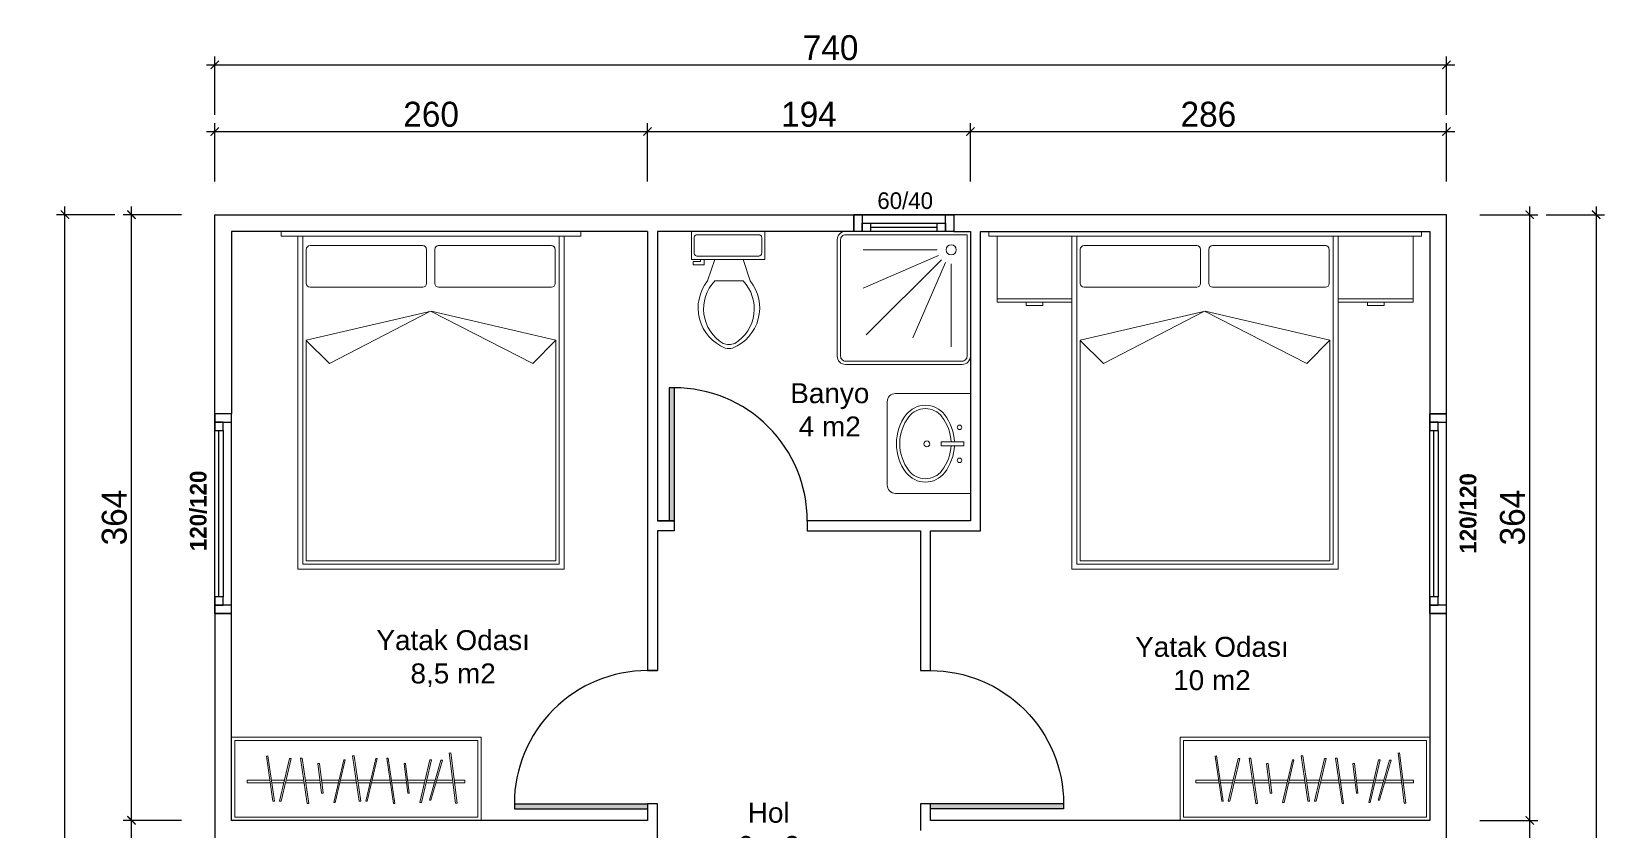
# Model space of a CAD drawing. Header units: inches. Extents: x 321 to 21697, y 7 to 6462.
# Drawn here: x 11832 to 12777, y 4565 to 5045 of the extents above; entities that cross this region are included whole.
import ezdxf

# ---------------------------------------------------------------- set-up
doc = ezdxf.new("R2010")
doc.units = ezdxf.units.IN
doc.header["$MEASUREMENT"] = 0
doc.layers.add('Kapı', color=154, linetype='Continuous', true_color=0x0c4697)
doc.layers.add('Pencere', color=141, linetype='Continuous')
doc.layers.add('tefris', color=8, linetype='Continuous', lineweight=5)
doc.styles.add('DIŞ ÖLÇÜ', font='FRAMDCN.TTF', dxfattribs={"height": 15})
doc.styles.get("Standard").update_dxf_attribs({"font": 'arial.ttf'})
doc.dimstyles.new('YAZI STİLİ', dxfattribs={"dimscale": 0.5, "dimtxt": 15, "dimasz": 10, "dimexe": 10, "dimexo": 10, "dimgap": 5, "dimtad": 1, "dimdec": 0, "dimtxsty": 'DIŞ ÖLÇÜ', "dimblk": 'ARCHTICK', "dimcen": 2.5, "dimdle": 10, "dimadec": 0, "dimazin": 0, "dimtfac": 1, "dimtdec": 0, "dimtix": 1, "dimtmove": 0, "dimatfit": 3, "dimldrblk": 'ARCHTICK', "dimfxl": 60, "dimfxlon": 1, "dimlwd": -1, "dimlwe": -1, "dimarcsym": 0})

# ---------------------------------------------------------------- blocks, each defined once
blk = doc.blocks.new('_ArchTick')
at = {"color": 0, "linetype": 'ByBlock', "const_width": 0.15}
blk.add_lwpolyline([(-0.5, -0.5), (0.5, 0.5)], dxfattribs=at)
blk = doc.blocks.new('*D460')
at = {"color": 0, "transparency": 16777216}
for p, q in [((11937.11, 4984.57), (12207.11, 4984.57)), ((11942.11, 4954.57), (11942.11, 4989.57)), ((12202.11, 4954.57), (12202.11, 4989.57))]:
    blk.add_line(p, q, dxfattribs=at)
at = {"layer": 'Defpoints', "color": 0, "transparency": 16777216}
for p in [(12202.11, 4984.57), (11942.11, 4934.57), (12202.11, 4924.57)]:
    blk.add_point(p, dxfattribs=at)
at = {"color": 0, "transparency": 16777216, "xscale": 5, "yscale": 5, "zscale": 5, "rotation": 180}
blk.add_blockref('_ArchTick', (11942.11, 4984.57), dxfattribs=at)
at = {"color": 0, "transparency": 16777216, "xscale": 5, "yscale": 5, "zscale": 5}
blk.add_blockref('_ArchTick', (12202.11, 4984.57), dxfattribs=at)
at = {"color": 0, "transparency": 16777216, "insert": (12072.11, 4994.85), "char_height": 15, "attachment_point": 5, "style": 'DIŞ ÖLÇÜ'}
blk.add_mtext('260', dxfattribs=at)
blk = doc.blocks.new('*D585')
at = {"color": 0, "transparency": 16777216}
for p, q in [((12197.11, 4984.57), (12401.11, 4984.57)), ((12202.11, 4954.57), (12202.11, 4989.57)), ((12396.11, 4954.57), (12396.11, 4989.57))]:
    blk.add_line(p, q, dxfattribs=at)
at = {"layer": 'Defpoints', "color": 0, "transparency": 16777216}
for p in [(12396.11, 4984.57), (12202.11, 4924.57), (12396.11, 4924.57)]:
    blk.add_point(p, dxfattribs=at)
at = {"color": 0, "transparency": 16777216, "xscale": 5, "yscale": 5, "zscale": 5, "rotation": 180}
blk.add_blockref('_ArchTick', (12202.11, 4984.57), dxfattribs=at)
at = {"color": 0, "transparency": 16777216, "xscale": 5, "yscale": 5, "zscale": 5}
blk.add_blockref('_ArchTick', (12396.11, 4984.57), dxfattribs=at)
at = {"color": 0, "transparency": 16777216, "insert": (12299.11, 4994.85), "char_height": 15, "attachment_point": 5, "style": 'DIŞ ÖLÇÜ'}
blk.add_mtext('194', dxfattribs=at)
blk = doc.blocks.new('*D586')
at = {"color": 0, "transparency": 16777216}
for p, q in [((12391.11, 4984.57), (12687.11, 4984.57)), ((12396.11, 4954.57), (12396.11, 4989.57)), ((12682.11, 4954.57), (12682.11, 4989.57))]:
    blk.add_line(p, q, dxfattribs=at)
at = {"layer": 'Defpoints', "color": 0, "transparency": 16777216}
for p in [(12682.11, 4984.57), (12682.11, 4934.57), (12396.11, 4924.57)]:
    blk.add_point(p, dxfattribs=at)
at = {"color": 0, "transparency": 16777216, "xscale": 5, "yscale": 5, "zscale": 5, "rotation": 180}
blk.add_blockref('_ArchTick', (12396.11, 4984.57), dxfattribs=at)
at = {"color": 0, "transparency": 16777216, "xscale": 5, "yscale": 5, "zscale": 5}
blk.add_blockref('_ArchTick', (12682.11, 4984.57), dxfattribs=at)
at = {"color": 0, "transparency": 16777216, "insert": (12539.11, 4994.85), "char_height": 15, "attachment_point": 5, "style": 'DIŞ ÖLÇÜ'}
blk.add_mtext('286', dxfattribs=at)
blk = doc.blocks.new('*D480')
at = {"color": 0, "transparency": 16777216}
for p, q in [((12702.11, 4934.57), (12737.11, 4934.57)), ((12732.11, 4939.57), (12732.11, 4565.57)), ((12702.11, 4570.57), (12737.11, 4570.57))]:
    blk.add_line(p, q, dxfattribs=at)
at = {"layer": 'Defpoints', "color": 0, "transparency": 16777216}
for p in [(12682.11, 4934.57), (12672.11, 4570.57), (12732.11, 4570.57)]:
    blk.add_point(p, dxfattribs=at)
at = {"color": 0, "transparency": 16777216, "xscale": 5, "yscale": 5, "zscale": 5}
for p, rotation in [((12732.11, 4934.57), 90), ((12732.11, 4570.57), 270)]:
    blk.add_blockref('_ArchTick', p, dxfattribs=dict(at, rotation=rotation))
at = {"color": 0, "transparency": 16777216, "insert": (12721.83, 4752.57), "char_height": 15, "attachment_point": 5, "rotation": 90, "style": 'DIŞ ÖLÇÜ'}
blk.add_mtext('364', dxfattribs=at)
blk = doc.blocks.new('*D593')
at = {"color": 0, "transparency": 16777216}
for p, q in [((12732.11, 4575.57), (12732.11, 3985.57)), ((12702.11, 4570.57), (12737.11, 4570.57)), ((12702.11, 3990.57), (12737.11, 3990.57))]:
    blk.add_line(p, q, dxfattribs=at)
at = {"layer": 'Defpoints', "color": 0, "transparency": 16777216}
for p in [(12672.11, 4570.57), (12682.11, 3990.57), (12732.11, 3990.57)]:
    blk.add_point(p, dxfattribs=at)
at = {"color": 0, "transparency": 16777216, "xscale": 5, "yscale": 5, "zscale": 5}
for p, rotation in [((12732.11, 4570.57), 90), ((12732.11, 3990.57), 270)]:
    blk.add_blockref('_ArchTick', p, dxfattribs=dict(at, rotation=rotation))
at = {"color": 0, "transparency": 16777216, "insert": (12721.83, 4280.57), "char_height": 15, "attachment_point": 5, "rotation": 90, "style": 'DIŞ ÖLÇÜ'}
blk.add_mtext('580', dxfattribs=at)
blk = doc.blocks.new('*D482')
at = {"color": 0, "transparency": 16777216}
for p, q in [((11892.11, 4237.82), (11892.11, 4575.57)), ((11922.11, 4570.57), (11887.11, 4570.57)), ((11922.11, 4242.82), (11887.11, 4242.82))]:
    blk.add_line(p, q, dxfattribs=at)
at = {"layer": 'Defpoints', "color": 0, "transparency": 16777216}
for p in [(11892.11, 4570.57), (11952.11, 4570.57), (11942.11, 4242.82)]:
    blk.add_point(p, dxfattribs=at)
at = {"color": 0, "transparency": 16777216, "xscale": 5, "yscale": 5, "zscale": 5}
for p, rotation in [((11892.11, 4570.57), 90), ((11892.11, 4242.82), 270)]:
    blk.add_blockref('_ArchTick', p, dxfattribs=dict(at, rotation=rotation))
at = {"color": 0, "transparency": 16777216, "insert": (11881.83, 4406.7), "char_height": 15, "attachment_point": 5, "rotation": 90, "style": 'DIŞ ÖLÇÜ'}
blk.add_mtext('328', dxfattribs=at)
blk = doc.blocks.new('*D483')
at = {"color": 0, "transparency": 16777216}
for p, q in [((11922.11, 4934.57), (11887.11, 4934.57)), ((11892.11, 4565.57), (11892.11, 4939.57)), ((11922.11, 4570.57), (11887.11, 4570.57))]:
    blk.add_line(p, q, dxfattribs=at)
at = {"layer": 'Defpoints', "color": 0, "transparency": 16777216}
for p in [(11892.11, 4934.57), (11942.11, 4934.57), (11952.11, 4570.57)]:
    blk.add_point(p, dxfattribs=at)
at = {"color": 0, "transparency": 16777216, "xscale": 5, "yscale": 5, "zscale": 5}
for p, rotation in [((11892.11, 4934.57), 90), ((11892.11, 4570.57), 270)]:
    blk.add_blockref('_ArchTick', p, dxfattribs=dict(at, rotation=rotation))
at = {"color": 0, "transparency": 16777216, "insert": (11881.83, 4752.57), "char_height": 15, "attachment_point": 5, "rotation": 90, "style": 'DIŞ ÖLÇÜ'}
blk.add_mtext('364', dxfattribs=at)
blk = doc.blocks.new('*D484')
at = {"color": 0, "transparency": 16777216}
for p, q in [((11942.11, 4994.57), (11942.11, 5029.57)), ((12682.11, 4994.57), (12682.11, 5029.57)), ((11937.11, 5024.57), (12687.11, 5024.57))]:
    blk.add_line(p, q, dxfattribs=at)
at = {"layer": 'Defpoints', "color": 0, "transparency": 16777216}
for p in [(12682.11, 5024.57), (11942.11, 4934.57), (12682.11, 4934.57)]:
    blk.add_point(p, dxfattribs=at)
at = {"color": 0, "transparency": 16777216, "xscale": 5, "yscale": 5, "zscale": 5, "rotation": 180}
blk.add_blockref('_ArchTick', (11942.11, 5024.57), dxfattribs=at)
at = {"color": 0, "transparency": 16777216, "xscale": 5, "yscale": 5, "zscale": 5}
blk.add_blockref('_ArchTick', (12682.11, 5024.57), dxfattribs=at)
at = {"color": 0, "transparency": 16777216, "insert": (12312.11, 5034.85), "char_height": 15, "attachment_point": 5, "style": 'DIŞ ÖLÇÜ'}
blk.add_mtext('740', dxfattribs=at)
blk = doc.blocks.new('*D596')
at = {"color": 0, "transparency": 16777216}
for p, q in [((12742.11, 4934.57), (12777.11, 4934.57)), ((12772.11, 4939.57), (12772.11, 3985.57)), ((12742.11, 3990.57), (12777.11, 3990.57))]:
    blk.add_line(p, q, dxfattribs=at)
at = {"layer": 'Defpoints', "color": 0, "transparency": 16777216}
for p in [(12682.11, 4934.57), (12682.11, 3990.57), (12772.11, 3990.57)]:
    blk.add_point(p, dxfattribs=at)
at = {"color": 0, "transparency": 16777216, "xscale": 5, "yscale": 5, "zscale": 5}
for p, rotation in [((12772.11, 4934.57), 90), ((12772.11, 3990.57), 270)]:
    blk.add_blockref('_ArchTick', p, dxfattribs=dict(at, rotation=rotation))
at = {"color": 0, "transparency": 16777216, "insert": (12761.83, 4462.57), "char_height": 15, "attachment_point": 5, "rotation": 90, "style": 'DIŞ ÖLÇÜ'}
blk.add_mtext('944', dxfattribs=at)
blk = doc.blocks.new('*D486')
at = {"color": 0, "transparency": 16777216}
for p, q in [((11882.11, 4934.57), (11847.11, 4934.57)), ((11852.11, 3985.57), (11852.11, 4939.57)), ((11882.11, 3990.57), (11847.11, 3990.57))]:
    blk.add_line(p, q, dxfattribs=at)
at = {"layer": 'Defpoints', "color": 0, "transparency": 16777216}
for p in [(11852.11, 4934.57), (11942.11, 4934.57), (11942.11, 3990.57)]:
    blk.add_point(p, dxfattribs=at)
at = {"color": 0, "transparency": 16777216, "xscale": 5, "yscale": 5, "zscale": 5}
for p, rotation in [((11852.11, 4934.57), 90), ((11852.11, 3990.57), 270)]:
    blk.add_blockref('_ArchTick', p, dxfattribs=dict(at, rotation=rotation))
at = {"color": 0, "transparency": 16777216, "insert": (11841.83, 4462.57), "char_height": 15, "attachment_point": 5, "rotation": 90, "style": 'DIŞ ÖLÇÜ'}
blk.add_mtext('944', dxfattribs=at)
blk = doc.blocks.new('RFSF')
for p, q in [((-10764.26, -3549.47), (-10764.26, -3539.47)), ((-10644.26, -3549.47), (-10644.26, -3539.47))]:
    blk.add_line(p, q)
at = {"layer": 'Pencere'}
for p, q in [((-10754.26, -3539.47), (-10654.26, -3539.47)), ((-10754.26, -3541.97), (-10654.26, -3541.97)), ((-10759.26, -3549.47), (-10649.26, -3549.47)), ((-10654.26, -3544.47), (-10754.26, -3544.47))]:
    blk.add_line(p, q, dxfattribs=at)
for points in [[(-10764.26, -3549.47), (-10759.26, -3549.47), (-10759.26, -3539.47), (-10764.26, -3539.47), (-10764.26, -3549.47)], [(-10759.26, -3539.47), (-10759.26, -3544.47), (-10754.26, -3544.47), (-10754.26, -3539.47), (-10759.26, -3539.47)], [(-10654.26, -3539.47), (-10654.26, -3544.47), (-10649.26, -3544.47), (-10649.26, -3539.47), (-10654.26, -3539.47)], [(-10649.26, -3549.47), (-10644.26, -3549.47), (-10644.26, -3539.47), (-10649.26, -3539.47), (-10649.26, -3549.47)]]:
    blk.add_lwpolyline(points, dxfattribs=at)
blk = doc.blocks.new('rt2h2h2ythty')
at = {"layer": 'Pencere'}
for p, q in [((4849.86, 5530.18), (4899.86, 5530.18)), ((4854.86, 5525.18), (4894.86, 5525.18)), ((4854.86, 5522.68), (4894.86, 5522.68)), ((4894.86, 5520.18), (4854.86, 5520.18))]:
    blk.add_line(p, q, dxfattribs=at)
for points in [[(4844.86, 5530.18), (4849.86, 5530.18), (4849.86, 5520.18), (4844.86, 5520.18), (4844.86, 5530.18)], [(4899.86, 5530.18), (4904.86, 5530.18), (4904.86, 5520.18), (4899.86, 5520.18), (4899.86, 5530.18)], [(4849.86, 5520.18), (4849.86, 5525.18), (4854.86, 5525.18), (4854.86, 5520.18), (4849.86, 5520.18)], [(4894.86, 5520.18), (4894.86, 5525.18), (4899.86, 5525.18), (4899.86, 5520.18), (4894.86, 5520.18)]]:
    blk.add_lwpolyline(points, dxfattribs=at)

msp = doc.modelspace()

# ---------------------------------------------------------------- hatches: boundary and pattern name
at = {"layer": 'Kapı', "transparency": 33554636}
h = msp.add_hatch(color=256, dxfattribs=at)
h.dxf.hatch_style = 1
h.paths.add_polyline_path([(12202.11, 4580.57), (12122.11, 4580.57), (12122.11, 4577.57), (12202.11, 4577.57)])
h.paths.add_polyline_path([(12202.11, 4557.57), (12122.11, 4557.57), (12122.11, 4554.57), (12202.11, 4554.57)])
h.paths.add_polyline_path([(12452.11, 4580.57), (12372.11, 4580.57), (12372.11, 4577.57), (12452.11, 4577.57)])
h.paths.add_polyline_path([(12321.11, 4352.82), (12318.11, 4352.82), (12318.11, 4252.82), (12321.11, 4252.82)])
h.paths.add_polyline_path([(12218.11, 4830.57), (12215.11, 4830.57), (12215.11, 4750.57), (12218.11, 4750.57)])

# ---------------------------------------------------------------- linework, layer by layer
for p, q in [((11942.11, 4814.85), (11942.11, 4934.57)), ((11942.11, 4934.57), (12326.11, 4934.57)), ((12326.11, 4934.57), (12326.11, 4924.57)), ((12386.11, 4934.57), (12326.11, 4934.57)), ((12202.11, 4924.57), (11952.11, 4924.57)), ((11952.11, 4924.57), (11952.11, 4814.85)), ((12202.11, 4924.57), (12202.11, 4660.57)), ((12208.11, 4924.57), (12208.11, 4750.57)), ((12326.11, 4924.57), (12208.11, 4924.57)), ((12208.11, 4924.57), (12208.11, 4750.57)), ((12386.11, 4924.57), (12326.11, 4924.57)), ((11952.11, 4814.85), (11942.11, 4814.85)), ((11942.11, 4694.85), (11942.11, 4814.85)), ((11952.11, 4694.85), (11952.11, 4814.85)), ((12672.11, 4694.85), (12672.11, 4814.85)), ((12682.11, 4694.85), (12682.11, 4814.85)), ((12218.11, 4750.57), (12208.11, 4750.57)), ((12208.11, 4750.57), (12218.11, 4750.57)), ((12208.11, 4744.57), (12208.11, 4660.57)), ((12218.11, 4744.57), (12208.11, 4744.57)), ((12218.11, 4744.57), (12208.11, 4744.57)), ((12208.11, 4744.57), (12208.11, 4660.57)), ((12218.11, 4750.57), (12218.11, 4744.57)), ((12218.11, 4750.57), (12218.11, 4744.57)), ((11952.11, 4694.85), (11942.11, 4694.85)), ((11942.11, 4694.85), (11942.11, 4242.82)), ((11952.11, 4570.57), (11952.11, 4694.85)), ((12682.11, 4694.85), (12672.11, 4694.85)), ((12672.11, 4694.85), (12672.11, 4570.57)), ((12682.11, 4570.57), (12682.11, 4694.85)), ((12202.11, 4660.57), (12208.11, 4660.57)), ((12208.11, 4660.57), (12202.11, 4660.57)), ((12208.11, 4580.57), (12202.11, 4580.57)), ((12202.11, 4580.57), (12202.11, 4570.57)), ((12208.11, 4570.57), (12208.11, 4580.57)), ((12372.11, 4580.57), (12366.11, 4580.57)), ((12366.11, 4580.57), (12366.11, 4570.57)), ((12372.11, 4570.57), (12372.11, 4580.57)), ((12202.11, 4570.57), (11952.11, 4570.57)), ((12208.11, 4554.57), (12208.11, 4570.57)), ((12366.11, 4570.57), (12366.11, 4564.57)), ((12672.11, 4570.57), (12372.11, 4570.57)), ((12682.11, 4337.57), (12682.11, 4570.57))]:
    msp.add_line(p, q)
msp.add_lwpolyline([(12682.11, 4814.85), (12682.11, 4934.57), (12386.11, 4934.57), (12386.11, 4924.57), (12396.11, 4924.57), (12396.11, 4750.57), (12298.11, 4750.57), (12298.11, 4744.57), (12366.11, 4744.57), (12366.11, 4660.57), (12372.11, 4660.57), (12372.11, 4744.57), (12402.11, 4744.57), (12402.11, 4924.57), (12672.11, 4924.57), (12672.11, 4814.85), (12682.11, 4814.85)])
at = {"layer": 'Kapı'}
for p, q in [((12218.11, 4830.57), (12215.11, 4830.57)), ((12122.11, 4580.57), (12122.11, 4577.57)), ((12452.11, 4580.57), (12452.11, 4577.57))]:
    msp.add_line(p, q, dxfattribs=at)
for points in [[(12215.11, 4830.57), (12215.11, 4750.57)], [(12122.11, 4577.57), (12202.11, 4577.57)], [(12452.11, 4577.57), (12372.11, 4577.57)]]:
    msp.add_lwpolyline(points, dxfattribs=at)
for points in [[(12298.11, 4750.57, 0.414214), (12218.11, 4830.57), (12218.11, 4750.57)], [(12202.11, 4660.57, 0.414214), (12122.11, 4580.57), (12202.11, 4580.57)], [(12372.11, 4660.57, -0.414214), (12452.11, 4580.57), (12372.11, 4580.57)]]:
    msp.add_lwpolyline(points, format="xyb", dxfattribs=at)
at = {"layer": 'tefris'}
for p, q in [((12067.11, 4915.97), (11999.38, 4915.97)), ((12144.38, 4915.97), (12076.64, 4915.97)), ((12270.78, 4911.85), (12270.78, 4920.41)), ((12532.11, 4915.97), (12464.38, 4915.97)), ((12609.38, 4915.97), (12541.64, 4915.97)), ((11997.11, 4913.7), (11997.11, 4893.23)), ((12069.38, 4893.23), (12069.38, 4913.7)), ((12074.38, 4913.7), (12074.38, 4893.23)), ((12146.64, 4893.23), (12146.64, 4913.7)), ((12229.64, 4906.51), (12233.92, 4906.51)), ((12229.64, 4904.37), (12229.64, 4906.51)), ((12233.92, 4906.51), (12233.92, 4907.57)), ((12236.06, 4907.57), (12236.06, 4904.37)), ((12242.48, 4907.57), (12238.2, 4894.74)), ((12259.59, 4907.57), (12263.86, 4894.74)), ((12462.11, 4913.7), (12462.11, 4893.23)), ((12534.38, 4893.23), (12534.38, 4913.7)), ((12539.38, 4913.7), (12539.38, 4893.23)), ((12611.64, 4893.23), (12611.64, 4913.7)), ((12236.06, 4904.37), (12229.64, 4904.37)), ((11999.38, 4890.97), (12067.11, 4890.97)), ((12076.64, 4890.97), (12144.38, 4890.97)), ((12259.59, 4894.74), (12242.48, 4894.74)), ((12464.38, 4890.97), (12532.11, 4890.97)), ((12541.64, 4890.97), (12609.38, 4890.97)), ((12434.61, 4880.07), (12439.61, 4880.07)), ((12639.61, 4880.07), (12644.61, 4880.07)), ((12072.23, 4876.67), (11997.09, 4859.08)), ((12071.8, 4876.57), (12010.99, 4845.17)), ((12133.2, 4845.17), (12071.8, 4876.57)), ((12147.11, 4859.08), (12072.23, 4876.67)), ((12537.23, 4876.67), (12462.09, 4859.08)), ((12536.8, 4876.57), (12475.99, 4845.17)), ((12598.2, 4845.17), (12536.8, 4876.57)), ((12612.11, 4859.08), (12537.23, 4876.67)), ((12010.99, 4845.17), (11997.11, 4859.05)), ((11997.11, 4859.05), (11997.11, 4726.57)), ((12147.11, 4859.08), (12133.2, 4845.17)), ((12147.11, 4726.57), (12147.11, 4859.08)), ((12475.99, 4845.17), (12462.11, 4859.05)), ((12462.11, 4859.05), (12462.11, 4726.57)), ((12612.11, 4859.08), (12598.2, 4845.17)), ((12612.11, 4726.57), (12612.11, 4859.08)), ((11997.11, 4726.57), (12147.11, 4726.57)), ((12462.11, 4726.57), (12612.11, 4726.57))]:
    msp.add_line(p, q, dxfattribs=at)
at = {"layer": 'tefris', "lineweight": 0, "ltscale": 50}
for p, q in [((11974.02, 4609.39), (11973.12, 4609.26)), ((11987.99, 4607.71), (11987.07, 4607.71)), ((11994.59, 4608.01), (11993.69, 4607.88)), ((12005.03, 4604.79), (12004.12, 4604.68)), ((12020.53, 4606.94), (12019.61, 4606.94)), ((12025.8, 4609.39), (12024.88, 4609.39)), ((12039.77, 4607.71), (12038.85, 4607.71)), ((12046.37, 4608.01), (12045.45, 4608.01)), ((12056.81, 4604.79), (12055.88, 4604.79)), ((12072.31, 4606.94), (12071.39, 4606.94)), ((12078.91, 4606.79), (12077.99, 4606.79)), ((12083.97, 4611.08), (12083.07, 4610.97)), ((12544.02, 4609.39), (12543.12, 4609.26)), ((12557.99, 4607.71), (12557.07, 4607.71)), ((12564.59, 4608.01), (12563.69, 4607.88)), ((12575.03, 4604.79), (12574.12, 4604.68)), ((12590.53, 4606.94), (12589.61, 4606.94)), ((12595.8, 4609.39), (12594.88, 4609.39)), ((12609.77, 4607.71), (12608.85, 4607.71)), ((12616.37, 4608.01), (12615.45, 4608.01)), ((12626.81, 4604.79), (12625.88, 4604.79)), ((12642.31, 4606.94), (12641.39, 4606.94)), ((12648.91, 4606.79), (12647.99, 4606.79)), ((12653.97, 4611.08), (12653.07, 4610.97)), ((12007.18, 4587), (12006.26, 4587)), ((12058.95, 4587), (12058.05, 4586.89)), ((12577.18, 4587), (12576.26, 4587)), ((12628.95, 4587), (12628.05, 4586.89)), ((11978.01, 4582.1), (11977.09, 4582.1)), ((11982.01, 4582.1), (11981.08, 4582.1)), ((11998.58, 4580.72), (11997.66, 4580.72)), ((12014.55, 4581.33), (12013.62, 4581.33)), ((12029.79, 4582.1), (12028.87, 4582.1)), ((12033.78, 4582.1), (12032.86, 4582.1)), ((12050.36, 4580.72), (12049.44, 4580.72)), ((12066.32, 4581.33), (12065.4, 4581.33)), ((12072, 4582.71), (12071.08, 4582.71)), ((12087.66, 4580.87), (12086.74, 4580.87)), ((12548.01, 4582.1), (12547.09, 4582.1)), ((12552.01, 4582.1), (12551.08, 4582.1)), ((12568.58, 4580.72), (12567.66, 4580.72)), ((12584.55, 4581.33), (12583.62, 4581.33)), ((12599.79, 4582.1), (12598.87, 4582.1)), ((12603.78, 4582.1), (12602.86, 4582.1)), ((12620.36, 4580.72), (12619.44, 4580.72)), ((12636.32, 4581.33), (12635.4, 4581.33)), ((12642, 4582.71), (12641.08, 4582.71)), ((12657.66, 4580.87), (12656.74, 4580.87))]:
    msp.add_line(p, q, dxfattribs=at)
at = {"layer": 'tefris', "lineweight": 0}
for p, q in [((11977.09, 4582.1), (11973.12, 4609.26)), ((11978.01, 4582.1), (11974.02, 4609.39)), ((11981.08, 4582.1), (11987.07, 4607.71)), ((11982.01, 4582.1), (11987.99, 4607.71)), ((11997.66, 4580.72), (11993.67, 4608.01)), ((11998.58, 4580.72), (11994.59, 4608.01)), ((12006.26, 4587), (12004.11, 4604.79)), ((12007.18, 4587), (12005.03, 4604.79)), ((12013.62, 4581.33), (12019.61, 4606.94)), ((12014.55, 4581.33), (12020.53, 4606.94)), ((12028.87, 4582.1), (12024.88, 4609.39)), ((12029.79, 4582.1), (12025.8, 4609.39)), ((12032.86, 4582.1), (12038.85, 4607.71)), ((12033.78, 4582.1), (12039.77, 4607.71)), ((12049.44, 4580.72), (12045.45, 4608.01)), ((12050.36, 4580.72), (12046.37, 4608.01)), ((12058.03, 4587), (12055.88, 4604.79)), ((12058.95, 4587), (12056.81, 4604.79)), ((12065.4, 4581.33), (12071.39, 4606.94)), ((12066.32, 4581.33), (12072.31, 4606.94)), ((12071.08, 4582.71), (12077.99, 4606.79)), ((12072, 4582.71), (12078.91, 4606.79)), ((12086.74, 4580.87), (12083.05, 4611.08)), ((12087.66, 4580.87), (12083.97, 4611.08)), ((12547.09, 4582.1), (12543.12, 4609.26)), ((12548.01, 4582.1), (12544.02, 4609.39)), ((12551.08, 4582.1), (12557.07, 4607.71)), ((12552.01, 4582.1), (12557.99, 4607.71)), ((12567.66, 4580.72), (12563.67, 4608.01)), ((12568.58, 4580.72), (12564.59, 4608.01)), ((12576.26, 4587), (12574.11, 4604.79)), ((12577.18, 4587), (12575.03, 4604.79)), ((12583.62, 4581.33), (12589.61, 4606.94)), ((12584.55, 4581.33), (12590.53, 4606.94)), ((12598.87, 4582.1), (12594.88, 4609.39)), ((12599.79, 4582.1), (12595.8, 4609.39)), ((12602.86, 4582.1), (12608.85, 4607.71)), ((12603.78, 4582.1), (12609.77, 4607.71)), ((12619.44, 4580.72), (12615.45, 4608.01)), ((12620.36, 4580.72), (12616.37, 4608.01)), ((12628.03, 4587), (12625.88, 4604.79)), ((12628.95, 4587), (12626.81, 4604.79)), ((12635.4, 4581.33), (12641.39, 4606.94)), ((12636.32, 4581.33), (12642.31, 4606.94)), ((12641.08, 4582.71), (12647.99, 4606.79)), ((12642, 4582.71), (12648.91, 4606.79)), ((12656.74, 4580.87), (12653.05, 4611.08)), ((12657.66, 4580.87), (12653.97, 4611.08))]:
    msp.add_line(p, q, dxfattribs=at)
at = {"layer": 'tefris'}
for points in [[(11982.11, 4921.57), (12162.11, 4921.57), (12162.11, 4924.57), (11982.11, 4924.57)], [(12272.57, 4907.57), (12272.57, 4924.57), (12228.57, 4924.57), (12228.57, 4907.57)], [(12407.11, 4921.57), (12667.11, 4921.57), (12667.11, 4924.57), (12407.11, 4924.57)], [(11992.11, 4721.57), (12152.11, 4721.57), (12152.11, 4921.57), (11992.11, 4921.57)], [(12457.11, 4721.57), (12617.11, 4721.57), (12617.11, 4921.57), (12457.11, 4921.57)], [(12392.2, 4798.03), (12378.47, 4798.03), (12378.47, 4795.76), (12392.2, 4795.76)], [(11952.11, 4570.57), (12102.11, 4570.57), (12102.11, 4620.57), (11952.11, 4620.57)], [(11954.11, 4572.57), (12100.11, 4572.57), (12100.11, 4618.57), (11954.11, 4618.57)], [(12522.11, 4570.57), (12672.11, 4570.57), (12672.11, 4620.57), (12522.11, 4620.57)], [(12524.11, 4572.57), (12670.11, 4572.57), (12670.11, 4618.57), (12524.11, 4618.57)]]:
    msp.add_lwpolyline(points, close=True, dxfattribs=at)
for points in [[(12316.11, 4849.57), (12316.11, 4919.57, -0.414214), (12321.11, 4924.57), (12396.11, 4924.57), (12396.11, 4849.57, -0.414214), (12391.11, 4844.57), (12321.11, 4844.57, -0.414214)], [(12318.11, 4849.57), (12318.11, 4919.57, -0.414214), (12321.11, 4922.57), (12394.11, 4922.57), (12394.11, 4849.57, -0.414214), (12391.11, 4846.57), (12321.11, 4846.57, -0.414214)], [(12346.11, 4772.11), (12346.11, 4822.11, -0.414214), (12351.11, 4827.11), (12396.11, 4827.11), (12396.11, 4767.11), (12351.11, 4767.11, -0.414214)]]:
    msp.add_lwpolyline(points, format="xyb", close=True, dxfattribs=at)
for points in [[(11992.11, 4921.57), (11992.11, 4721.57), (12152.11, 4721.57), (12152.11, 4921.57)], [(11995.11, 4921.57), (11995.11, 4724.57), (12149.11, 4724.57), (12149.11, 4921.57)], [(12230.14, 4920.41), (12230.14, 4911.85)], [(12268.64, 4922.55), (12232.28, 4922.55)], [(12412.11, 4921.57), (12457.11, 4921.57), (12457.11, 4884.07), (12412.11, 4884.07), (12412.11, 4921.57)], [(12457.11, 4921.57), (12457.11, 4721.57), (12617.11, 4721.57), (12617.11, 4921.57)], [(12460.11, 4921.57), (12460.11, 4724.57), (12614.11, 4724.57), (12614.11, 4921.57)], [(12617.11, 4921.57), (12662.11, 4921.57), (12662.11, 4884.07), (12617.11, 4884.07), (12617.11, 4921.57)], [(12232.28, 4909.71), (12268.64, 4909.71)], [(12376.23, 4913.43), (12331.68, 4913.43)], [(12376.92, 4910.11), (12331.74, 4890.46)], [(12378.67, 4907.54), (12333.42, 4862.29)], [(12381.24, 4905.79), (12361.59, 4860.61)], [(12384.56, 4905.1), (12384.56, 4855.24)], [(12457.11, 4884.07), (12457.11, 4882.07), (12412.11, 4882.07), (12412.11, 4884.07)], [(12434.61, 4880.07), (12429.61, 4880.07), (12429.61, 4882.07)], [(12439.61, 4880.07), (12439.61, 4882.07)], [(12662.11, 4884.07), (12662.11, 4882.07), (12617.11, 4882.07), (12617.11, 4884.07)], [(12639.61, 4880.07), (12634.61, 4880.07), (12634.61, 4882.07)], [(12644.61, 4880.07), (12644.61, 4882.07)]]:
    msp.add_lwpolyline(points, dxfattribs=at)
for points in [[(12386.49, 4795.76, -0.154394), (12380.59, 4779.54, -0.232963), (12369.08, 4773.87, -0.232963), (12357.56, 4779.54, -0.165299), (12351.64, 4796.97, -0.165299), (12357.56, 4814.4, -0.232963), (12369.08, 4820.07, -0.232963), (12380.59, 4814.4, -0.155826), (12386.49, 4798.03)], [(12384.49, 4795.84, -0.154394), (12379, 4780.76, -0.232963), (12369.08, 4775.87, -0.232963), (12359.15, 4780.76, -0.165299), (12353.64, 4796.97, -0.165299), (12359.15, 4813.18, -0.232963), (12369.08, 4818.07, -0.232963), (12379, 4813.18, -0.155826), (12384.49, 4797.95, -0.155826)]]:
    msp.add_lwpolyline(points, format="xyb", dxfattribs=at)
at = {"layer": 'tefris', "lineweight": 0}
for points in [[(11975.24, 4594.75), (11961.57, 4594.75), (11961.57, 4593.23), (11975.47, 4593.23)], [(11984.04, 4594.75), (11976.16, 4594.75)], [(11995.61, 4594.75), (11984.96, 4594.75)], [(12005.32, 4594.75), (11996.53, 4594.75)], [(12016.76, 4594.75), (12006.24, 4594.75)], [(12027.02, 4594.75), (12017.68, 4594.75)], [(12035.82, 4594.75), (12027.94, 4594.75)], [(12047.39, 4594.75), (12036.74, 4594.75)], [(12057.1, 4594.75), (12048.31, 4594.75)], [(12068.54, 4594.75), (12058.02, 4594.75)], [(12074.53, 4594.75), (12069.46, 4594.75)], [(12085.04, 4594.75), (12075.46, 4594.75)], [(12086.15, 4593.23), (12092.4, 4593.23), (12092.4, 4594.75), (12085.96, 4594.75)], [(12545.24, 4594.75), (12531.57, 4594.75), (12531.57, 4593.23), (12545.47, 4593.23)], [(12554.04, 4594.75), (12546.16, 4594.75)], [(12565.61, 4594.75), (12554.96, 4594.75)], [(12575.32, 4594.75), (12566.53, 4594.75)], [(12586.76, 4594.75), (12576.24, 4594.75)], [(12597.02, 4594.75), (12587.68, 4594.75)], [(12605.82, 4594.75), (12597.94, 4594.75)], [(12617.39, 4594.75), (12606.74, 4594.75)], [(12627.1, 4594.75), (12618.31, 4594.75)], [(12638.54, 4594.75), (12628.02, 4594.75)], [(12644.53, 4594.75), (12639.46, 4594.75)], [(12655.04, 4594.75), (12645.46, 4594.75)], [(12656.15, 4593.23), (12662.4, 4593.23), (12662.4, 4594.75), (12655.96, 4594.75)], [(11976.39, 4593.23), (11983.69, 4593.23)], [(11984.61, 4593.23), (11995.83, 4593.23)], [(11996.75, 4593.23), (12005.5, 4593.23)], [(12006.43, 4593.23), (12016.41, 4593.23)], [(12017.33, 4593.23), (12027.24, 4593.23)], [(12028.16, 4593.23), (12035.46, 4593.23)], [(12036.38, 4593.23), (12047.61, 4593.23)], [(12048.53, 4593.23), (12057.28, 4593.23)], [(12058.2, 4593.23), (12068.18, 4593.23)], [(12069.1, 4593.23), (12074.1, 4593.23)], [(12075.02, 4593.23), (12085.23, 4593.23)], [(12546.39, 4593.23), (12553.69, 4593.23)], [(12554.61, 4593.23), (12565.83, 4593.23)], [(12566.75, 4593.23), (12575.5, 4593.23)], [(12576.43, 4593.23), (12586.41, 4593.23)], [(12587.33, 4593.23), (12597.24, 4593.23)], [(12598.16, 4593.23), (12605.46, 4593.23)], [(12606.38, 4593.23), (12617.61, 4593.23)], [(12618.53, 4593.23), (12627.28, 4593.23)], [(12628.2, 4593.23), (12638.18, 4593.23)], [(12639.1, 4593.23), (12644.1, 4593.23)], [(12645.02, 4593.23), (12655.23, 4593.23)]]:
    msp.add_lwpolyline(points, dxfattribs=at)
at = {"layer": 'tefris'}
for centre, radius in [((12384.56, 4913.43), 3.03), ((12389.59, 4806.78), 1.35), ((12369.97, 4796.85), 1.77), ((12389.59, 4786.92), 1.35)]:
    msp.add_circle(centre, radius, dxfattribs=at)
for centre, radius, start, end in [((11999.38, 4913.7), 2.27, 90, 180), ((12067.11, 4913.7), 2.27, 0, 90), ((12076.64, 4913.7), 2.27, 90, 180), ((12144.38, 4913.7), 2.27, 0, 90), ((12232.02, 4920.67), 1.89, 81.86998, 188.13018), ((12268.91, 4920.67), 1.89, 351.86998, 98.13018), ((12464.38, 4913.7), 2.27, 90, 180), ((12532.11, 4913.7), 2.27, 0, 90), ((12541.64, 4913.7), 2.27, 90, 180), ((12609.38, 4913.7), 2.27, 0, 90), ((12232.02, 4911.58), 1.89, 171.86998, 278.13018), ((12268.91, 4911.58), 1.89, 261.86998, 8.13018), ((11999.38, 4893.23), 2.27, 180, 270), ((12067.11, 4893.23), 2.27, 270, 0), ((12076.64, 4893.23), 2.27, 180, 270), ((12144.38, 4893.23), 2.27, 270, 0), ((12258.56, 4878.53), 26.03, 141.46919, 247.97152), ((12260.01, 4878.02), 24.23, 136.36781, 238.94691), ((12243.5, 4878.53), 26.03, 292.02851, 38.53079), ((12242.05, 4878.02), 24.23, 301.05309, 43.63217), ((12464.38, 4893.23), 2.27, 180, 270), ((12532.11, 4893.23), 2.27, 270, 0), ((12541.64, 4893.23), 2.27, 180, 270), ((12609.38, 4893.23), 2.27, 270, 0), ((12251.03, 4865.06), 8.55, 245.73191, 294.26826), ((12251.03, 4862.66), 8.55, 254.86061, 285.13955)]:
    msp.add_arc(centre, radius, start, end, dxfattribs=at)

# ---------------------------------------------------------------- block references
msp.add_blockref('rt2h2h2ythty', (7481.25, -595.61))
at = {"rotation": 90}
for p in [(8402.64, 15459.1), (9132.64, 15459.1)]:
    msp.add_blockref('RFSF', p, dxfattribs=at)

# ---------------------------------------------------------------- texts
for s, width, insert, char_height, attachment_point in [('\\pxqc;{\\fFranklin Gothic Medium Cond|b0|i0|c162|p34;6\\fFranklin Gothic Medium Cond|b0|i0|c0|p34;0/\\fFranklin Gothic Medium Cond|b0|i0|c162|p34;4\\fFranklin Gothic Medium Cond|b0|i0|c0|p34;0}', 54.2877, (12384.07, 4937.86), 10, 9), ('\\pxqc;Banyo\\P4 m2', 496.1156, (12063.58, 4833.31), 12, 1), ('\\pxqc;Yatak Odası\\P8,5 m2', 496.1156, (11837.29, 4684.9), 12, 1), ('\\pxqc;Yatak Odası\\P10 m2', 496.1156, (12293.17, 4680.86), 12, 1), ('\\pxqc;Hol\\P6 m2', 51.2976, (12249.28, 4581.2), 12, 1)]:
    msp.add_mtext_dynamic_manual_height_columns(s, width=width, gutter_width=12.5, heights=[0], dxfattribs=dict(insert=insert, char_height=char_height, attachment_point=attachment_point))
at = {"char_height": 10, "attachment_point": 9, "rotation": 90}
for insert in [(11937.46, 4783.74), (12700.38, 4782.2)]:
    msp.add_mtext_dynamic_manual_height_columns('\\pxqc;{\\fFranklin Gothic Medium Cond|b1|i0|c0|p34;120/1\\fFranklin Gothic Medium Cond|b1|i0|c162|p34;2\\fFranklin Gothic Medium Cond|b1|i0|c0|p34;0}', width=54.2877, gutter_width=12.5, heights=[0], dxfattribs=dict(at, insert=insert))

# ---------------------------------------------------------------- dimensions: what is measured, and where the dimension line sits
for base, p2, picture, middle in [((12682.11, 5024.57), (12682.11, 4934.57), '*D484', (12312.11, 5034.85)), ((12202.11, 4984.57), (12202.11, 4924.57), '*D460', (12072.11, 4994.85))]:
    dim = msp.add_linear_dim(base=base, p1=(11942.11, 4934.57), p2=p2, dimstyle='YAZI STİLİ')
    dim.commit()
    dim.dimension.update_dxf_attribs({"geometry": picture, "text_midpoint": middle})
for base, p1, p2, picture, middle in [((12396.11, 4984.57), (12202.11, 4924.57), (12396.11, 4924.57), '*D585', (12299.11, 4994.85)), ((12682.11, 4984.57), (12396.11, 4924.57), (12682.11, 4934.57), '*D586', (12539.11, 4994.85))]:
    dim = msp.add_linear_dim(base=base, p1=p1, p2=p2, dimstyle='YAZI STİLİ', override={"dimtmove": 1})
    dim.commit()
    dim.dimension.update_dxf_attribs({"geometry": picture, "text_midpoint": middle})
for base, p1, p2, picture, middle in [((11852.11, 4934.57), (11942.11, 3990.57), (11942.11, 4934.57), '*D486', (11841.83, 4462.57)), ((12732.11, 4570.57), (12682.11, 4934.57), (12672.11, 4570.57), '*D480', (12721.83, 4752.57)), ((12772.11, 3990.57), (12682.11, 4934.57), (12682.11, 3990.57), '*D596', (12761.83, 4462.57))]:
    dim = msp.add_linear_dim(base=base, p1=p1, p2=p2, angle=90, dimstyle='YAZI STİLİ')
    dim.commit()
    dim.dimension.update_dxf_attribs({"geometry": picture, "text_midpoint": middle})
for base, p1, p2, picture, middle in [((11892.11, 4934.57), (11952.11, 4570.57), (11942.11, 4934.57), '*D483', (11881.83, 4752.57)), ((11892.11, 4570.57), (11942.11, 4242.82), (11952.11, 4570.57), '*D482', (11881.83, 4406.7)), ((12732.11, 3990.57), (12672.11, 4570.57), (12682.11, 3990.57), '*D593', (12721.83, 4280.57))]:
    dim = msp.add_linear_dim(base=base, p1=p1, p2=p2, angle=90, dimstyle='YAZI STİLİ', override={"dimtmove": 1})
    dim.commit()
    dim.dimension.update_dxf_attribs({"geometry": picture, "text_midpoint": middle})

doc.saveas('drawing.dxf')
